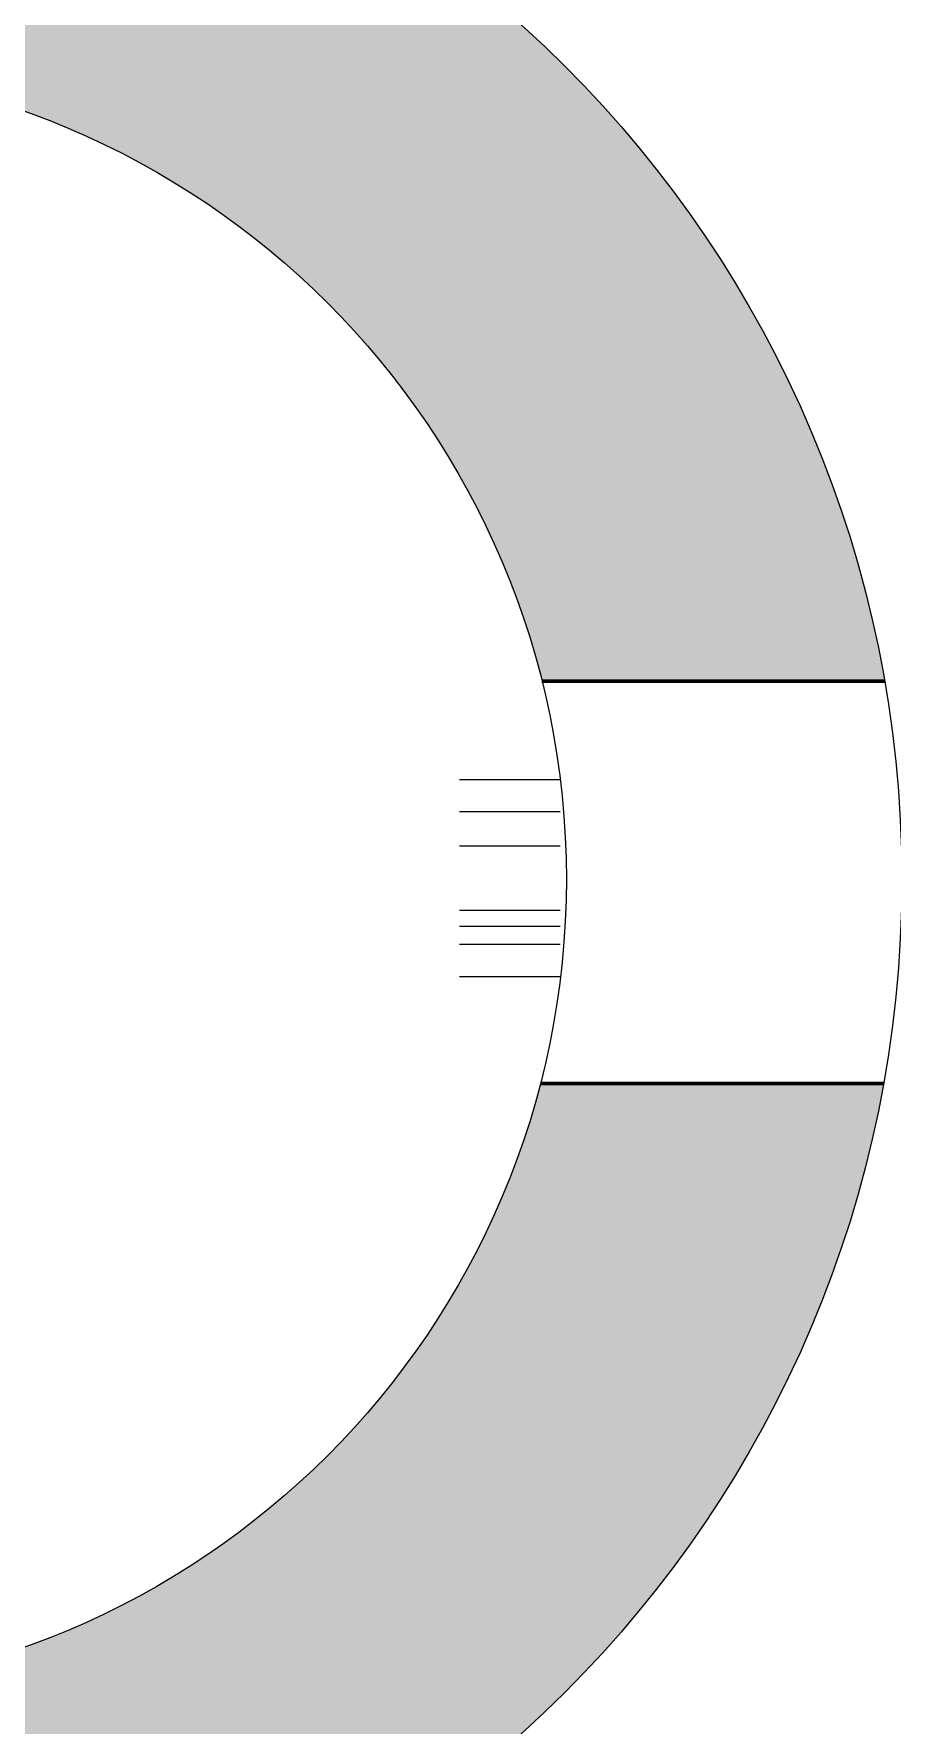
# Model space of a CAD drawing. Header units: millimetres. Extents: x 1.5 to 37.9, y -0.3 to 12.6.
# Drawn here: x 5.7695 to 5.8548, y 2.7631 to 2.9313 of the extents above; entities that cross this region are included whole.
import ezdxf

# ---------------------------------------------------------------- set-up
doc = ezdxf.new("R2010")
doc.units = ezdxf.units.MM
for name, color, linetype, lineweight in [('0.2', 6, 'Continuous', 15), ('0.3', 4, 'Continuous', 20), ('0.6', 1, 'Continuous', 60)]:
    doc.layers.add(name, color=color, linetype=linetype, lineweight=lineweight)

msp = doc.modelspace()

# ---------------------------------------------------------------- hatches: boundary and pattern name
at = {"layer": '0.6'}
h = msp.add_hatch(color=256, dxfattribs=at)
h.dxf.hatch_style = 1
h.paths.add_polyline_path([(5.721315849492544, 2.959849289793217, 0.08442303792866253), (5.685209697194823, 2.946906820422959), (5.683042577773845, 2.945655709138291, 0.2192200407517926), (5.628633139869004, 2.866917814162858), (5.662684311499147, 2.866917814162858, -0.2756914975755024), (5.721315849492543, 2.925775059092724)])
h.paths.add_polyline_path([(5.761315849492543, 2.959849289793217), (5.761315849492543, 2.925775059092724, -0.2756914975754993), (5.819947387485938, 2.866917814162858), (5.853998559116079, 2.866917814162858, 0.3153711810678587)])
h.paths.add_polyline_path([(5.853891314861775, 2.826917814162858), (5.819793624194705, 2.826917814162858, -0.27362447308956), (5.761315849492541, 2.768664510358074), (5.761315849492543, 2.734590279657582, 0.3138979233342074)])
h.paths.add_polyline_path([(5.66283807479038, 2.826917814162857), (5.62874038412331, 2.826917814162858, 0.1943121291490922), (5.674414384069157, 2.754431858053741), (5.694412291748489, 2.742886368780306, 0.06176384120838333), (5.721315849492543, 2.734590279657582), (5.721315849492543, 2.768664510358074, -0.273624473089554)])

# ---------------------------------------------------------------- linework, layer by layer
at = {"extrusion": (1, 0, 0)}
msp.add_lwpolyline([(2.871940695646727, 1.274661769330677), (2.871940601503201, 1.354661769338473)], dxfattribs=at)
at = {"layer": '0.2'}
for points in [[(5.821770055933384, 2.857121895454938), (5.811770055933383, 2.857121895454938)], [(5.821770055933384, 2.857121895454938), (5.811770055933383, 2.857121895454938)], [(5.821770055933384, 2.853911481949556), (5.811770055933383, 2.853911481949556)], [(5.821770055933384, 2.853911481949556), (5.811770055933383, 2.853911481949556)], [(5.821770055933384, 2.850525277176373), (5.811770055933383, 2.850525277176373)], [(5.821770055933384, 2.850525277176373), (5.811770055933383, 2.850525277176373)], [(5.821770055933384, 2.844104450165609), (5.811770055933383, 2.844104450165609)], [(5.821770055933384, 2.844104450165609), (5.811770055933383, 2.844104450165609)], [(5.821770055933384, 2.842533833114711), (5.811770055933383, 2.842533833114711)], [(5.821770055933384, 2.842533833114711), (5.811770055933383, 2.842533833114711)], [(5.821770055933384, 2.840718245392425), (5.811770055933383, 2.840718245392425)], [(5.821770055933384, 2.840718245392425), (5.811770055933383, 2.840718245392425)], [(5.821770055933384, 2.837507831887044), (5.811770055933383, 2.837507831887044)], [(5.821770055933384, 2.837507831887044), (5.811770055933383, 2.837507831887044)]]:
    msp.add_lwpolyline(points, dxfattribs=at)
at = {"layer": '0.2', "extrusion": (1, 0, 0)}
for points in [[(2.850525277176373, 1.185788597694724), (2.857121895454938, 1.178272972152768)], [(2.857121895454938, 1.178272972152768), (2.853911481949556, 1.168802320373484)], [(2.850525277176373, 1.215533640662125), (2.857121895454938, 1.20801801512017)], [(2.857121895454938, 1.20801801512017), (2.853911481949556, 1.198547363340886)], [(2.850525277176373, 1.185788597694724), (2.857121895454938, 1.178272972152768)], [(2.857121895454938, 1.178272972152768), (2.853911481949556, 1.168802320373484)], [(2.850525277176373, 1.215533640662125), (2.857121895454938, 1.20801801512017)], [(2.857121895454938, 1.20801801512017), (2.853911481949556, 1.198547363340886)], [(2.853911481949556, 1.168802320373484), (2.844104450165609, 1.166847294136155)], [(2.853911481949556, 1.198547363340886), (2.844104450165609, 1.196592337103557)], [(2.853911481949556, 1.168802320373484), (2.844104450165609, 1.166847294136155)], [(2.853911481949556, 1.198547363340886), (2.844104450165609, 1.196592337103557)], [(2.840718245392425, 1.183833571457395), (2.850525277176373, 1.185788597694724)], [(2.840718245392425, 1.213578614424796), (2.850525277176373, 1.215533640662125)], [(2.840718245392425, 1.183833571457395), (2.850525277176373, 1.185788597694724)], [(2.840718245392425, 1.213578614424796), (2.850525277176373, 1.215533640662125)], [(2.844104450165609, 1.166847294136155), (2.837507831887044, 1.17436291967811)], [(2.844104450165609, 1.196592337103557), (2.837507831887044, 1.204107962645512)], [(2.844104450165609, 1.166847294136155), (2.837507831887044, 1.17436291967811)], [(2.844104450165609, 1.196592337103557), (2.837507831887044, 1.204107962645512)], [(2.837507831887044, 1.17436291967811), (2.840718245392425, 1.183833571457395)], [(2.837507831887044, 1.204107962645512), (2.840718245392425, 1.213578614424796)], [(2.837507831887044, 1.17436291967811), (2.840718245392425, 1.183833571457395)], [(2.837507831887044, 1.204107962645512), (2.840718245392425, 1.213578614424796)]]:
    msp.add_lwpolyline(points, dxfattribs=at)
for points in [[(2.842533833114717, 1.179643105889007), (2.842470437628097, 1.17953626968223), (2.842408891722931, 1.179427074031939), (2.842349299337636, 1.179315551745537), (2.842291764633217, 1.179201740931337), (2.842236391692018, 1.179085685118258), (2.842183284201048, 1.178967433357306), (2.842132545120976, 1.178847040303106), (2.842084276342056, 1.178724566273782), (2.84203857832848, 1.178600077287558), (2.841995549752827, 1.178473645074566), (2.841955287122464, 1.17834534706244), (2.84191788439996, 1.178215266334452), (2.841883432619737, 1.178083491559094), (2.841852019503311, 1.17795011689021), (2.841823729075676, 1.177815241836996), (2.841798641285442, 1.177678971103434), (2.841776831631479, 1.17754141439695), (2.841758370798848, 1.177402686206406), (2.841743324306888, 1.177262905549761), (2.841731752172284, 1.177122195692075), (2.841723708589952, 1.176980683834811), (2.841719241634503, 1.17683850077769), (2.841718392984943, 1.176695780554651), (2.841721197675176, 1.176552660045754), (2.84172768387264, 1.176409278567166), (2.84173787268728, 1.176265777441591), (2.841751778012785, 1.176122299551779), (2.841769406401776, 1.175978988879943), (2.841790756976329, 1.17583599003612), (2.84181582137493, 1.175693447778625), (2.841844583736609, 1.175551506529917), (2.841877020722681, 1.175410309891229), (2.841913101576146, 1.175270000159365), (2.84195278821848, 1.175130717849095), (2.841996035383171, 1.174992601224479), (2.842042790785016, 1.174855785842424), (2.842092995323881, 1.174720404111612), (2.842146583321282, 1.174586584869808), (2.842203482787883, 1.174454452982341), (2.842263615719709, 1.174324128964334), (2.842326898420674, 1.174195728629004), (2.842393241848773, 1.174069362764078), (2.84246255198316, 1.173945136838063), (2.842534730209177, 1.173823150737821), (2.842609673718306, 1.173703498538557), (2.842687275919971, 1.173586268307007), (2.842767426862083, 1.173471541938322), (2.842850013657247, 1.173359395026777), (2.842934920911599, 1.173249896770156), (2.843022031153326, 1.173143109907381), (2.843111225258038, 1.173039090688637), (2.843202382868295, 1.172937888877025), (2.843295382804766, 1.172839547780525), (2.843390103466688, 1.172744104312836), (2.843486423219474, 1.172651589081506), (2.843584220767545, 1.172562026501558), (2.843683375510703, 1.172475434932761), (2.84378376788255, 1.172391826838529), (2.843885279669729, 1.172311208964401), (2.843987794310971, 1.172233582533993), (2.844091197175152, 1.172158943460309), (2.844195375817819, 1.172087282570268), (2.844300220215792, 1.17201858584037), (2.844405622979714, 1.171952834641444), (2.844512459186491, 1.171889439154824), (2.844621654836782, 1.171827893249658), (2.844733177123183, 1.171768300864364), (2.844846987937383, 1.171710766159944), (2.844963043750462, 1.171655393218745), (2.845081295511414, 1.171602285727775), (2.845201688565614, 1.171551546647703), (2.845324162594939, 1.171503277868783), (2.845448651581162, 1.171457579855208), (2.845575083794154, 1.171414551279555), (2.845703381806281, 1.171374288649191), (2.845833462534269, 1.171336885926687), (2.845965237309626, 1.171302434146464), (2.846098611978511, 1.171271021030038), (2.846233487031724, 1.171242730602403), (2.846369757765287, 1.17121764281217), (2.846507314471771, 1.171195833158206), (2.846646042662314, 1.171177372325575), (2.84678582331896, 1.171162325833615), (2.846926533176646, 1.171150753699012), (2.847068045033911, 1.17114271011668), (2.847210228091031, 1.171138243161229), (2.84735294831407, 1.17113739451167), (2.847496068822967, 1.171140199201903), (2.847639450301554, 1.171146685399367), (2.847782951427129, 1.171156874214007), (2.847926429316942, 1.171170779539512), (2.848069739988777, 1.171188407928503), (2.848212738832601, 1.171209758503056), (2.848355281090096, 1.171234822901657), (2.848497222338803, 1.171263585263336), (2.848638418977492, 1.171296022249408), (2.848778728709356, 1.171332103102873), (2.848918011019626, 1.171371789745207), (2.849056127644242, 1.171415036909898), (2.849192943026297, 1.171461792311743), (2.84932832475711, 1.171511996850608), (2.849462143998913, 1.171565584848009), (2.84959427588638, 1.17162248431461), (2.849724599904387, 1.171682617246436), (2.849853000239717, 1.171745899947401), (2.849979366104643, 1.1718122433755), (2.850103592030659, 1.171881553509887), (2.8502255781309, 1.171953731735904), (2.850345230330164, 1.172028675245033), (2.850462460561714, 1.172106277446698), (2.850577186930399, 1.17218642838881), (2.850689333841944, 1.172269015183974), (2.850798832098565, 1.172353922438325), (2.85090561896134, 1.172441032680053), (2.851009638180084, 1.172530226784765), (2.851110839991696, 1.172621384395022), (2.851209181088196, 1.172714384331493), (2.851304624555884, 1.172809104993416), (2.851397139787215, 1.172905424746201), (2.851486702367163, 1.173003222294273), (2.851573293935959, 1.17310237703743), (2.851656902030191, 1.173202769409277), (2.85173751990432, 1.173304281196456), (2.851815146334727, 1.173406795837697), (2.851889785408412, 1.173510198701879), (2.851961446298453, 1.173614377344546), (2.852030143028351, 1.173719221742519), (2.852095894227276, 1.17382462450644), (2.852159289713896, 1.173931460713219), (2.852220835619062, 1.174040656363508), (2.852280428004357, 1.174152178649911), (2.852337962708776, 1.17426598946411), (2.852393335649976, 1.174382045277189), (2.852446443140945, 1.174500297038142), (2.852497182221018, 1.174620690092341), (2.852545450999938, 1.174743164121665), (2.852591149013513, 1.174867653107889), (2.852634177589167, 1.174994085320881), (2.852674440219531, 1.175122383333008), (2.852711842942033, 1.175252464060996), (2.852746294722257, 1.175384238836353), (2.852777707838683, 1.175517613505237), (2.852805998266318, 1.175652488558451), (2.852831086056551, 1.175788759292014), (2.852852895710515, 1.175926315998497), (2.852871356543146, 1.176065044189041), (2.852886403035106, 1.176204824845687), (2.852897975169709, 1.176345534703373), (2.852906018752041, 1.176487046560638), (2.852910485707491, 1.176629229617757), (2.852911334357051, 1.176771949840797), (2.852908529666817, 1.176915070349693), (2.852902043469353, 1.177058451828281), (2.852891854654713, 1.177201952953856), (2.852877949329208, 1.177345430843669), (2.852860320940218, 1.177488741515504), (2.852838970365665, 1.177631740359328), (2.852813905967064, 1.177774282616822), (2.852785143605384, 1.17791622386553), (2.852752706619313, 1.178057420504219), (2.852716625765848, 1.178197730236083), (2.852676939123513, 1.178337012546353), (2.852633691958823, 1.178475129170969), (2.852586936556978, 1.178611944553024), (2.852536732018113, 1.178747326283836), (2.852483144020711, 1.17888114552564), (2.852426244554111, 1.179013277413107), (2.852366111622284, 1.179143601431114), (2.852302828921319, 1.179272001766444), (2.852236485493221, 1.17939836763137), (2.852167175358834, 1.179522593557385), (2.852094997132817, 1.179644579657627), (2.852020053623688, 1.179764231856891), (2.851942451422023, 1.179881462088441), (2.85186230047991, 1.179996188457125), (2.851779713684747, 1.180108335368671), (2.851694806430395, 1.180217833625292), (2.851607696188668, 1.180324620488067), (2.851518502083955, 1.18042863970681), (2.851427344473699, 1.180529841518422), (2.851334344537228, 1.180628182614923), (2.851239623875305, 1.180723626082611), (2.851143304122519, 1.180816141313942), (2.851045506574448, 1.180905703893889), (2.85094635183129, 1.180992295462686), (2.850845959459444, 1.181075903556918), (2.850744447672264, 1.181156521431046), (2.850641933031023, 1.181234147861454), (2.850538530166841, 1.181308786935138), (2.850434351524175, 1.181380447825179), (2.850329507126201, 1.181449144555078), (2.85022410436228, 1.181514895754003), (2.850117268155502, 1.181578291240623), (2.850008072505212, 1.181639837145789), (2.84989655021881, 1.181699429531084), (2.84978273940461, 1.181756964235503), (2.849666683591531, 1.181812337176703), (2.849548431830579, 1.181865444667672), (2.84942803877638, 1.181916183747745), (2.849305564747055, 1.181964452526665), (2.849181075760832, 1.18201015054024), (2.849054643547839, 1.182053179115893), (2.848926345535713, 1.182093441746258), (2.848796264807725, 1.182130844468761), (2.848664490032367, 1.182165296248984), (2.848531115363483, 1.18219670936541), (2.84839624031027, 1.182224999793045), (2.848259969576707, 1.182250087583278), (2.848122412870223, 1.182271897237242), (2.84798368467968, 1.182290358069873), (2.847843904023034, 1.182305404561833), (2.847703194165347, 1.182316976696436), (2.847561682308083, 1.182325020278768), (2.847419499250963, 1.182329487234218), (2.847276779027924, 1.182330335883778), (2.847133658519027, 1.182327531193544), (2.846990277040439, 1.18232104499608), (2.846846775914865, 1.182310856181441), (2.846703298025052, 1.182296950855936), (2.846559987353217, 1.182279322466945), (2.846416988509393, 1.182257971892392), (2.846274446251898, 1.182232907493791), (2.846132505003191, 1.182204145132111), (2.845991308364502, 1.18217170814604), (2.845850998632637, 1.182135627292575), (2.845711716322367, 1.182095940650241), (2.845573599697752, 1.18205269348555), (2.845436784315697, 1.182005938083705), (2.845301402584885, 1.18195573354484), (2.845167583343081, 1.181902145547438), (2.845035451455614, 1.181845246080838), (2.844905127437606, 1.181785113149011), (2.844776727102277, 1.181721830448047), (2.84465036123735, 1.181655487019948), (2.844526135311336, 1.181586176885561), (2.844404149211094, 1.181513998659544), (2.84428449701183, 1.181439055150415), (2.844167266780279, 1.18136145294875), (2.844052540411595, 1.181281302006638), (2.843940393500049, 1.181198715211474), (2.843830895243429, 1.181113807957122), (2.843724108380654, 1.181026697715394), (2.84362008916191, 1.180937503610682), (2.843518887350298, 1.180846346000426), (2.843420546253797, 1.180753346063955), (2.84332510278611, 1.180658625402032), (2.843232587554779, 1.180562305649246), (2.843143024974831, 1.180464508101175), (2.843056433406034, 1.180365353358017), (2.842972825311803, 1.18026496098617), (2.842892207437674, 1.180163449198991), (2.842814581007266, 1.18006093455775), (2.842739941933582, 1.179957531693568), (2.842668281043541, 1.179853353050901), (2.842599584313643, 1.179748508652929)], [(2.842533833114717, 1.209388148856409), (2.842470437628097, 1.209281312649631), (2.842408891722931, 1.20917211699934), (2.842349299337636, 1.209060594712939), (2.842291764633217, 1.208946783898739), (2.842236391692018, 1.20883072808566), (2.842183284201048, 1.208712476324708), (2.842132545120976, 1.208592083270508), (2.842084276342056, 1.208469609241184), (2.84203857832848, 1.20834512025496), (2.841995549752827, 1.208218688041968), (2.841955287122464, 1.208090390029842), (2.84191788439996, 1.207960309301854), (2.841883432619737, 1.207828534526496), (2.841852019503311, 1.207695159857612), (2.841823729075676, 1.207560284804398), (2.841798641285442, 1.207424014070835), (2.841776831631479, 1.207286457364352), (2.841758370798848, 1.207147729173808), (2.841743324306888, 1.207007948517163), (2.841731752172284, 1.206867238659476), (2.841723708589952, 1.206725726802212), (2.841719241634503, 1.206583543745092), (2.841718392984943, 1.206440823522053), (2.841721197675176, 1.206297703013156), (2.84172768387264, 1.206154321534568), (2.84173787268728, 1.206010820408993), (2.841751778012785, 1.205867342519181), (2.841769406401776, 1.205724031847345), (2.841790756976329, 1.205581033003522), (2.84181582137493, 1.205438490746026), (2.841844583736609, 1.205296549497319), (2.841877020722681, 1.20515535285863), (2.841913101576146, 1.205015043126766), (2.84195278821848, 1.204875760816496), (2.841996035383171, 1.204737644191881), (2.842042790785016, 1.204600828809825), (2.842092995323881, 1.204465447079013), (2.842146583321282, 1.204331627837209), (2.842203482787883, 1.204199495949742), (2.842263615719709, 1.204069171931735), (2.842326898420674, 1.203940771596406), (2.842393241848773, 1.203814405731479), (2.84246255198316, 1.203690179805464), (2.842534730209177, 1.203568193705223), (2.842609673718306, 1.203448541505958), (2.842687275919971, 1.203331311274408), (2.842767426862083, 1.203216584905723), (2.842850013657247, 1.203104437994178), (2.842934920911599, 1.202994939737557), (2.843022031153326, 1.202888152874782), (2.843111225258038, 1.202784133656039), (2.843202382868295, 1.202682931844427), (2.843295382804766, 1.202584590747926), (2.843390103466688, 1.202489147280238), (2.843486423219474, 1.202396632048907), (2.843584220767545, 1.202307069468959), (2.843683375510703, 1.202220477900162), (2.84378376788255, 1.202136869805931), (2.843885279669729, 1.202056251931802), (2.843987794310971, 1.201978625501394), (2.844091197175152, 1.201903986427711), (2.844195375817819, 1.201832325537669), (2.844300220215792, 1.201763628807771), (2.844405622979714, 1.201697877608846), (2.844512459186491, 1.201634482122226), (2.844621654836782, 1.20157293621706), (2.844733177123183, 1.201513343831765), (2.844846987937383, 1.201455809127346), (2.844963043750462, 1.201400436186146), (2.845081295511414, 1.201347328695177), (2.845201688565614, 1.201296589615104), (2.845324162594939, 1.201248320836184), (2.845448651581162, 1.201202622822609), (2.845575083794154, 1.201159594246956), (2.845703381806281, 1.201119331616592), (2.845833462534269, 1.201081928894089), (2.845965237309626, 1.201047477113865), (2.846098611978511, 1.201016063997439), (2.846233487031724, 1.200987773569804), (2.846369757765287, 1.200962685779571), (2.846507314471771, 1.200940876125607), (2.846646042662314, 1.200922415292976), (2.84678582331896, 1.200907368801017), (2.846926533176646, 1.200895796666413), (2.847068045033911, 1.200887753084081), (2.847210228091031, 1.200883286128631), (2.84735294831407, 1.200882437479072), (2.847496068822967, 1.200885242169305), (2.847639450301554, 1.200891728366769), (2.847782951427129, 1.200901917181408), (2.847926429316942, 1.200915822506914), (2.848069739988777, 1.200933450895905), (2.848212738832601, 1.200954801470458), (2.848355281090096, 1.200979865869058), (2.848497222338803, 1.201008628230738), (2.848638418977492, 1.20104106521681), (2.848778728709356, 1.201077146070274), (2.848918011019626, 1.201116832712609), (2.849056127644242, 1.201160079877299), (2.849192943026297, 1.201206835279145), (2.84932832475711, 1.20125703981801), (2.849462143998913, 1.201310627815411), (2.84959427588638, 1.201367527282011), (2.849724599904387, 1.201427660213838), (2.849853000239717, 1.201490942914803), (2.849979366104643, 1.201557286342901), (2.850103592030659, 1.201626596477288), (2.8502255781309, 1.201698774703305), (2.850345230330164, 1.201773718212434), (2.850462460561714, 1.201851320414099), (2.850577186930399, 1.201931471356211), (2.850689333841944, 1.202014058151375), (2.850798832098565, 1.202098965405727), (2.85090561896134, 1.202186075647455), (2.851009638180084, 1.202275269752167), (2.851110839991696, 1.202366427362423), (2.851209181088196, 1.202459427298894), (2.851304624555884, 1.202554147960817), (2.851397139787215, 1.202650467713603), (2.851486702367163, 1.202748265261674), (2.851573293935959, 1.202847420004832), (2.851656902030191, 1.202947812376679), (2.85173751990432, 1.203049324163858), (2.851815146334727, 1.203151838805099), (2.851889785408412, 1.203255241669281), (2.851961446298453, 1.203359420311948), (2.852030143028351, 1.203464264709921), (2.852095894227276, 1.203569667473842), (2.852159289713896, 1.20367650368062), (2.852220835619062, 1.20378569933091), (2.852280428004357, 1.203897221617312), (2.852337962708776, 1.204011032431511), (2.852393335649976, 1.204127088244591), (2.852446443140945, 1.204245340005543), (2.852497182221018, 1.204365733059742), (2.852545450999938, 1.204488207089067), (2.852591149013513, 1.204612696075291), (2.852634177589167, 1.204739128288283), (2.852674440219531, 1.204867426300409), (2.852711842942033, 1.204997507028397), (2.852746294722257, 1.205129281803755), (2.852777707838683, 1.205262656472639), (2.852805998266318, 1.205397531525852), (2.852831086056551, 1.205533802259416), (2.852852895710515, 1.205671358965899), (2.852871356543146, 1.205810087156443), (2.852886403035106, 1.205949867813088), (2.852897975169709, 1.206090577670775), (2.852906018752041, 1.206232089528039), (2.852910485707491, 1.206374272585159), (2.852911334357051, 1.206516992808199), (2.852908529666817, 1.206660113317095), (2.852902043469353, 1.206803494795683), (2.852891854654713, 1.206946995921258), (2.852877949329208, 1.207090473811071), (2.852860320940218, 1.207233784482906), (2.852838970365665, 1.207376783326729), (2.852813905967064, 1.207519325584224), (2.852785143605384, 1.207661266832932), (2.852752706619313, 1.207802463471621), (2.852716625765848, 1.207942773203485), (2.852676939123513, 1.208082055513755), (2.852633691958823, 1.208220172138371), (2.852586936556978, 1.208356987520426), (2.852536732018113, 1.208492369251238), (2.852483144020711, 1.208626188493042), (2.852426244554111, 1.208758320380509), (2.852366111622284, 1.208888644398515), (2.852302828921319, 1.209017044733845), (2.852236485493221, 1.209143410598772), (2.852167175358834, 1.209267636524787), (2.852094997132817, 1.209389622625028), (2.852020053623688, 1.209509274824293), (2.851942451422023, 1.209626505055843), (2.85186230047991, 1.209741231424527), (2.851779713684747, 1.209853378336073), (2.851694806430395, 1.209962876592694), (2.851607696188668, 1.210069663455468), (2.851518502083955, 1.210173682674212), (2.851427344473699, 1.210274884485824), (2.851334344537228, 1.210373225582325), (2.851239623875305, 1.210468669050013), (2.851143304122519, 1.210561184281343), (2.851045506574448, 1.210650746861291), (2.85094635183129, 1.210737338430088), (2.850845959459444, 1.21082094652432), (2.850744447672264, 1.210901564398448), (2.850641933031023, 1.210979190828856), (2.850538530166841, 1.21105382990254), (2.850434351524175, 1.211125490792581), (2.850329507126201, 1.211194187522479), (2.85022410436228, 1.211259938721405), (2.850117268155502, 1.211323334208025), (2.850008072505212, 1.21138488011319), (2.84989655021881, 1.211444472498485), (2.84978273940461, 1.211502007202904), (2.849666683591531, 1.211557380144104), (2.849548431830579, 1.211610487635074), (2.84942803877638, 1.211661226715146), (2.849305564747055, 1.211709495494066), (2.849181075760832, 1.211755193507642), (2.849054643547839, 1.211798222083295), (2.848926345535713, 1.211838484713659), (2.848796264807725, 1.211875887436162), (2.848664490032367, 1.211910339216385), (2.848531115363483, 1.211941752332812), (2.84839624031027, 1.211970042760447), (2.848259969576707, 1.21199513055068), (2.848122412870223, 1.212016940204643), (2.84798368467968, 1.212035401037275), (2.847843904023034, 1.212050447529235), (2.847703194165347, 1.212062019663838), (2.847561682308083, 1.21207006324617), (2.847419499250963, 1.21207453020162), (2.847276779027924, 1.21207537885118), (2.847133658519027, 1.212072574160946), (2.846990277040439, 1.212066087963482), (2.846846775914865, 1.212055899148842), (2.846703298025052, 1.212041993823337), (2.846559987353217, 1.212024365434346), (2.846416988509393, 1.212003014859793), (2.846274446251898, 1.211977950461192), (2.846132505003191, 1.211949188099513), (2.845991308364502, 1.211916751113441), (2.845850998632637, 1.211880670259976), (2.845711716322367, 1.211840983617642), (2.845573599697752, 1.211797736452952), (2.845436784315697, 1.211750981051106), (2.845301402584885, 1.211700776512241), (2.845167583343081, 1.211647188514839), (2.845035451455614, 1.211590289048239), (2.844905127437606, 1.211530156116413), (2.844776727102277, 1.211466873415449), (2.84465036123735, 1.21140052998735), (2.844526135311336, 1.211331219852963), (2.844404149211094, 1.211259041626946), (2.84428449701183, 1.211184098117817), (2.844167266780279, 1.211106495916151), (2.844052540411595, 1.211026344974039), (2.843940393500049, 1.210943758178876), (2.843830895243429, 1.210858850924524), (2.843724108380654, 1.210771740682796), (2.84362008916191, 1.210682546578084), (2.843518887350298, 1.210591388967828), (2.843420546253797, 1.210498389031357), (2.84332510278611, 1.210403668369434), (2.843232587554779, 1.210307348616648), (2.843143024974831, 1.210209551068577), (2.843056433406034, 1.210110396325419), (2.842972825311803, 1.210010003953572), (2.842892207437674, 1.209908492166392), (2.842814581007266, 1.209805977525151), (2.842739941933582, 1.20970257466097), (2.842668281043541, 1.209598396018303), (2.842599584313643, 1.20949355162033)], [(2.842533833114724, 1.179643105889018), (2.842470437628104, 1.179536269682241), (2.842408891722938, 1.17942707403195), (2.842349299337644, 1.179315551745549), (2.842291764633225, 1.179201740931349), (2.842236391692025, 1.179085685118269), (2.842183284201055, 1.178967433357317), (2.842132545120983, 1.178847040303117), (2.842084276342063, 1.178724566273794), (2.842038578328488, 1.17860007728757), (2.841995549752835, 1.178473645074577), (2.841955287122471, 1.178345347062451), (2.841917884399968, 1.178215266334463), (2.841883432619744, 1.178083491559105), (2.841852019503318, 1.177950116890221), (2.841823729075683, 1.177815241837008), (2.84179864128545, 1.177678971103445), (2.841776831631486, 1.177541414396961), (2.841758370798855, 1.177402686206418), (2.841743324306895, 1.177262905549773), (2.841731752172291, 1.177122195692086), (2.84172370858996, 1.176980683834822), (2.84171924163451, 1.176838500777701), (2.84171839298495, 1.176695780554662), (2.841721197675183, 1.176552660045765), (2.841727683872648, 1.176409278567178), (2.841737872687288, 1.176265777441603), (2.841751778012793, 1.17612229955179), (2.841769406401783, 1.175978988879955), (2.841790756976336, 1.175835990036131), (2.841815821374937, 1.175693447778636), (2.841844583736617, 1.175551506529929), (2.841877020722688, 1.17541030989124), (2.841913101576153, 1.175270000159376), (2.841952788218487, 1.175130717849106), (2.841996035383178, 1.17499260122449), (2.842042790785023, 1.174855785842435), (2.842092995323888, 1.174720404111623), (2.84214658332129, 1.174586584869819), (2.842203482787891, 1.174454452982352), (2.842263615719717, 1.174324128964345), (2.842326898420681, 1.174195728629016), (2.84239324184878, 1.174069362764089), (2.842462551983167, 1.173945136838074), (2.842534730209184, 1.173823150737833), (2.842609673718313, 1.173703498538568), (2.842687275919979, 1.173586268307018), (2.84276742686209, 1.173471541938333), (2.842850013657254, 1.173359395026788), (2.842934920911606, 1.173249896770167), (2.843022031153333, 1.173143109907392), (2.843111225258045, 1.173039090688648), (2.843202382868302, 1.172937888877036), (2.843295382804773, 1.172839547780536), (2.843390103466696, 1.172744104312848), (2.843486423219482, 1.172651589081517), (2.843584220767553, 1.172562026501569), (2.84368337551071, 1.172475434932773), (2.843783767882558, 1.172391826838541), (2.843885279669737, 1.172311208964412), (2.843987794310978, 1.172233582534004), (2.84409119717516, 1.172158943460321), (2.844195375817826, 1.172087282570279), (2.844300220215799, 1.172018585840381), (2.844405622979721, 1.171952834641455), (2.844512459186499, 1.171889439154836), (2.844621654836789, 1.17182789324967), (2.844733177123191, 1.171768300864375), (2.844846987937391, 1.171710766159956), (2.844963043750469, 1.171655393218756), (2.845081295511422, 1.171602285727787), (2.845201688565621, 1.171551546647714), (2.845324162594946, 1.171503277868794), (2.845448651581169, 1.171457579855219), (2.845575083794162, 1.171414551279566), (2.845703381806288, 1.171374288649202), (2.845833462534276, 1.171336885926698), (2.845965237309634, 1.171302434146475), (2.846098611978518, 1.171271021030049), (2.846233487031732, 1.171242730602414), (2.846369757765295, 1.171217642812181), (2.846507314471778, 1.171195833158217), (2.846646042662321, 1.171177372325586), (2.846785823318967, 1.171162325833627), (2.846926533176654, 1.171150753699023), (2.847068045033918, 1.171142710116691), (2.847210228091038, 1.171138243161241), (2.847352948314077, 1.171137394511682), (2.847496068822974, 1.171140199201915), (2.847639450301562, 1.171146685399379), (2.847782951427136, 1.171156874214018), (2.847926429316949, 1.171170779539524), (2.848069739988785, 1.171188407928514), (2.848212738832608, 1.171209758503067), (2.848355281090103, 1.171234822901668), (2.848497222338811, 1.171263585263348), (2.8486384189775, 1.171296022249419), (2.848778728709363, 1.171332103102884), (2.848918011019634, 1.171371789745219), (2.849056127644249, 1.171415036909909), (2.849192943026305, 1.171461792311755), (2.849328324757117, 1.171511996850619), (2.84946214399892, 1.171565584848021), (2.849594275886387, 1.171622484314621), (2.849724599904394, 1.171682617246447), (2.849853000239724, 1.171745899947413), (2.84997936610465, 1.171812243375511), (2.850103592030666, 1.171881553509899), (2.850225578130907, 1.171953731735915), (2.850345230330172, 1.172028675245044), (2.850462460561722, 1.172106277446709), (2.850577186930406, 1.172186428388821), (2.850689333841952, 1.172269015183985), (2.850798832098572, 1.172353922438337), (2.850905618961347, 1.172441032680064), (2.851009638180091, 1.172530226784777), (2.851110839991703, 1.172621384395033), (2.851209181088203, 1.172714384331504), (2.851304624555892, 1.172809104993427), (2.851397139787222, 1.172905424746213), (2.85148670236717, 1.173003222294284), (2.851573293935967, 1.173102377037442), (2.851656902030198, 1.173202769409289), (2.851737519904327, 1.173304281196468), (2.851815146334735, 1.173406795837709), (2.851889785408419, 1.17351019870189), (2.85196144629846, 1.173614377344557), (2.852030143028359, 1.17371922174253), (2.852095894227284, 1.173824624506452), (2.852159289713903, 1.17393146071323), (2.852220835619069, 1.17404065636352), (2.852280428004364, 1.174152178649922), (2.852337962708784, 1.174265989464121), (2.852393335649983, 1.1743820452772), (2.852446443140953, 1.174500297038153), (2.852497182221025, 1.174620690092352), (2.852545450999945, 1.174743164121677), (2.852591149013521, 1.1748676531079), (2.852634177589174, 1.174994085320892), (2.852674440219538, 1.175122383333019), (2.852711842942041, 1.175252464061007), (2.852746294722265, 1.175384238836364), (2.85277770783869, 1.175517613505249), (2.852805998266325, 1.175652488558462), (2.852831086056559, 1.175788759292026), (2.852852895710522, 1.175926315998509), (2.852871356543153, 1.176065044189052), (2.852886403035113, 1.176204824845698), (2.852897975169717, 1.176345534703385), (2.852906018752048, 1.176487046560649), (2.852910485707499, 1.176629229617769), (2.852911334357058, 1.176771949840808), (2.852908529666825, 1.176915070349705), (2.85290204346936, 1.177058451828292), (2.852891854654721, 1.177201952953867), (2.852877949329216, 1.17734543084368), (2.852860320940225, 1.177488741515515), (2.852838970365672, 1.177631740359339), (2.852813905967071, 1.177774282616834), (2.852785143605391, 1.177916223865541), (2.85275270661932, 1.17805742050423), (2.852716625765855, 1.178197730236094), (2.852676939123521, 1.178337012546365), (2.85263369195883, 1.17847512917098), (2.852586936556985, 1.178611944553035), (2.85253673201812, 1.178747326283847), (2.852483144020718, 1.178881145525651), (2.852426244554118, 1.179013277413118), (2.852366111622291, 1.179143601431125), (2.852302828921327, 1.179272001766455), (2.852236485493228, 1.179398367631382), (2.852167175358841, 1.179522593557397), (2.852094997132824, 1.179644579657638), (2.852020053623695, 1.179764231856903), (2.85194245142203, 1.179881462088453), (2.851862300479918, 1.179996188457137), (2.851779713684754, 1.180108335368683), (2.851694806430403, 1.180217833625303), (2.851607696188675, 1.180324620488078), (2.851518502083963, 1.180428639706822), (2.851427344473706, 1.180529841518434), (2.851334344537235, 1.180628182614934), (2.851239623875312, 1.180723626082622), (2.851143304122527, 1.180816141313953), (2.851045506574455, 1.180905703893901), (2.850946351831297, 1.180992295462697), (2.850845959459451, 1.181075903556929), (2.850744447672271, 1.181156521431058), (2.85064193303103, 1.181234147861465), (2.850538530166848, 1.18130878693515), (2.850434351524182, 1.181380447825191), (2.850329507126209, 1.181449144555089), (2.850224104362287, 1.181514895754015), (2.85011726815551, 1.181578291240635), (2.850008072505219, 1.1816398371458), (2.849896550218817, 1.181699429531095), (2.849782739404618, 1.181756964235514), (2.849666683591539, 1.181812337176714), (2.849548431830586, 1.181865444667684), (2.849428038776387, 1.181916183747756), (2.849305564747063, 1.181964452526676), (2.849181075760839, 1.182010150540251), (2.849054643547847, 1.182053179115905), (2.84892634553572, 1.182093441746269), (2.848796264807732, 1.182130844468772), (2.848664490032375, 1.182165296248995), (2.84853111536349, 1.182196709365422), (2.848396240310277, 1.182224999793057), (2.848259969576714, 1.18225008758329), (2.84812241287023, 1.182271897237253), (2.847983684679687, 1.182290358069884), (2.847843904023041, 1.182305404561844), (2.847703194165355, 1.182316976696448), (2.847561682308091, 1.18232502027878), (2.84741949925097, 1.18232948723423), (2.847276779027931, 1.182330335883789), (2.847133658519034, 1.182327531193555), (2.846990277040446, 1.182321044996092), (2.846846775914872, 1.182310856181452), (2.846703298025059, 1.182296950855947), (2.846559987353224, 1.182279322466956), (2.846416988509401, 1.182257971892403), (2.846274446251905, 1.182232907493802), (2.846132505003198, 1.182204145132123), (2.845991308364509, 1.182171708146051), (2.845850998632645, 1.182135627292586), (2.845711716322375, 1.182095940650252), (2.845573599697759, 1.182052693485562), (2.845436784315704, 1.182005938083716), (2.845301402584892, 1.181955733544851), (2.845167583343088, 1.181902145547449), (2.845035451455621, 1.181845246080849), (2.844905127437614, 1.181785113149023), (2.844776727102284, 1.181721830448058), (2.844650361237357, 1.181655487019959), (2.844526135311343, 1.181586176885572), (2.844404149211102, 1.181513998659556), (2.844284497011837, 1.181439055150427), (2.844167266780287, 1.181361452948761), (2.844052540411603, 1.181281302006649), (2.843940393500057, 1.181198715211486), (2.843830895243436, 1.181113807957134), (2.843724108380661, 1.181026697715406), (2.843620089161917, 1.180937503610693), (2.843518887350305, 1.180846346000437), (2.843420546253805, 1.180753346063967), (2.843325102786117, 1.180658625402043), (2.843232587554786, 1.180562305649257), (2.843143024974838, 1.180464508101186), (2.843056433406042, 1.180365353358028), (2.84297282531181, 1.180264960986182), (2.842892207437681, 1.180163449199002), (2.842814581007274, 1.180060934557761), (2.842739941933589, 1.17995753169358), (2.842668281043548, 1.179853353050913), (2.84259958431365, 1.17974850865294)], [(2.842533833114724, 1.20938814885642), (2.842470437628104, 1.209281312649642), (2.842408891722938, 1.209172116999352), (2.842349299337644, 1.20906059471295), (2.842291764633225, 1.20894678389875), (2.842236391692025, 1.208830728085671), (2.842183284201055, 1.208712476324719), (2.842132545120983, 1.208592083270519), (2.842084276342063, 1.208469609241195), (2.842038578328488, 1.208345120254972), (2.841995549752835, 1.208218688041979), (2.841955287122471, 1.208090390029853), (2.841917884399968, 1.207960309301865), (2.841883432619744, 1.207828534526507), (2.841852019503318, 1.207695159857623), (2.841823729075683, 1.20756028480441), (2.84179864128545, 1.207424014070847), (2.841776831631486, 1.207286457364363), (2.841758370798855, 1.20714772917382), (2.841743324306895, 1.207007948517174), (2.841731752172291, 1.206867238659487), (2.84172370858996, 1.206725726802224), (2.84171924163451, 1.206583543745103), (2.84171839298495, 1.206440823522064), (2.841721197675183, 1.206297703013167), (2.841727683872648, 1.206154321534579), (2.841737872687288, 1.206010820409004), (2.841751778012793, 1.205867342519192), (2.841769406401783, 1.205724031847357), (2.841790756976336, 1.205581033003533), (2.841815821374937, 1.205438490746038), (2.841844583736617, 1.205296549497331), (2.841877020722688, 1.205155352858642), (2.841913101576153, 1.205015043126777), (2.841952788218487, 1.204875760816507), (2.841996035383178, 1.204737644191892), (2.842042790785023, 1.204600828809837), (2.842092995323888, 1.204465447079024), (2.84214658332129, 1.20433162783722), (2.842203482787891, 1.204199495949753), (2.842263615719717, 1.204069171931746), (2.842326898420681, 1.203940771596417), (2.84239324184878, 1.20381440573149), (2.842462551983167, 1.203690179805476), (2.842534730209184, 1.203568193705234), (2.842609673718313, 1.203448541505969), (2.842687275919979, 1.203331311274419), (2.84276742686209, 1.203216584905735), (2.842850013657254, 1.20310443799419), (2.842934920911606, 1.202994939737569), (2.843022031153333, 1.202888152874793), (2.843111225258045, 1.20278413365605), (2.843202382868302, 1.202682931844438), (2.843295382804773, 1.202584590747938), (2.843390103466696, 1.202489147280249), (2.843486423219482, 1.202396632048919), (2.843584220767553, 1.202307069468971), (2.84368337551071, 1.202220477900174), (2.843783767882558, 1.202136869805942), (2.843885279669737, 1.202056251931813), (2.843987794310978, 1.201978625501406), (2.84409119717516, 1.201903986427722), (2.844195375817826, 1.20183232553768), (2.844300220215799, 1.201763628807782), (2.844405622979721, 1.201697877608857), (2.844512459186499, 1.201634482122237), (2.844621654836789, 1.201572936217071), (2.844733177123191, 1.201513343831777), (2.844846987937391, 1.201455809127357), (2.844963043750469, 1.201400436186157), (2.845081295511422, 1.201347328695188), (2.845201688565621, 1.201296589615116), (2.845324162594946, 1.201248320836195), (2.845448651581169, 1.20120262282262), (2.845575083794162, 1.201159594246967), (2.845703381806288, 1.201119331616603), (2.845833462534276, 1.2010819288941), (2.845965237309634, 1.201047477113876), (2.846098611978518, 1.20101606399745), (2.846233487031732, 1.200987773569815), (2.846369757765295, 1.200962685779582), (2.846507314471778, 1.200940876125618), (2.846646042662321, 1.200922415292988), (2.846785823318967, 1.200907368801028), (2.846926533176654, 1.200895796666424), (2.847068045033918, 1.200887753084093), (2.847210228091038, 1.200883286128642), (2.847352948314077, 1.200882437479083), (2.847496068822974, 1.200885242169316), (2.847639450301562, 1.20089172836678), (2.847782951427136, 1.20090191718142), (2.847926429316949, 1.200915822506925), (2.848069739988785, 1.200933450895916), (2.848212738832608, 1.200954801470469), (2.848355281090103, 1.20097986586907), (2.848497222338811, 1.201008628230749), (2.8486384189775, 1.201041065216821), (2.848778728709363, 1.201077146070285), (2.848918011019634, 1.20111683271262), (2.849056127644249, 1.201160079877311), (2.849192943026305, 1.201206835279156), (2.849328324757117, 1.201257039818021), (2.84946214399892, 1.201310627815422), (2.849594275886387, 1.201367527282023), (2.849724599904394, 1.201427660213849), (2.849853000239724, 1.201490942914814), (2.84997936610465, 1.201557286342913), (2.850103592030666, 1.2016265964773), (2.850225578130907, 1.201698774703317), (2.850345230330172, 1.201773718212445), (2.850462460561722, 1.201851320414111), (2.850577186930406, 1.201931471356223), (2.850689333841952, 1.202014058151387), (2.850798832098572, 1.202098965405738), (2.850905618961347, 1.202186075647466), (2.851009638180091, 1.202275269752178), (2.851110839991703, 1.202366427362435), (2.851209181088203, 1.202459427298906), (2.851304624555892, 1.202554147960828), (2.851397139787222, 1.202650467713614), (2.85148670236717, 1.202748265261685), (2.851573293935967, 1.202847420004843), (2.851656902030198, 1.20294781237669), (2.851737519904327, 1.203049324163869), (2.851815146334735, 1.20315183880511), (2.851889785408419, 1.203255241669292), (2.85196144629846, 1.203359420311959), (2.852030143028359, 1.203464264709932), (2.852095894227284, 1.203569667473853), (2.852159289713903, 1.203676503680631), (2.852220835619069, 1.203785699330921), (2.852280428004364, 1.203897221617323), (2.852337962708784, 1.204011032431523), (2.852393335649983, 1.204127088244602), (2.852446443140953, 1.204245340005554), (2.852497182221025, 1.204365733059754), (2.852545450999945, 1.204488207089078), (2.852591149013521, 1.204612696075302), (2.852634177589174, 1.204739128288294), (2.852674440219538, 1.20486742630042), (2.852711842942041, 1.204997507028409), (2.852746294722265, 1.205129281803766), (2.85277770783869, 1.20526265647265), (2.852805998266325, 1.205397531525864), (2.852831086056559, 1.205533802259427), (2.852852895710522, 1.20567135896591), (2.852871356543153, 1.205810087156454), (2.852886403035113, 1.2059498678131), (2.852897975169717, 1.206090577670786), (2.852906018752048, 1.20623208952805), (2.852910485707499, 1.20637427258517), (2.852911334357058, 1.20651699280821), (2.852908529666825, 1.206660113317106), (2.85290204346936, 1.206803494795694), (2.852891854654721, 1.206946995921269), (2.852877949329216, 1.207090473811082), (2.852860320940225, 1.207233784482917), (2.852838970365672, 1.207376783326741), (2.852813905967071, 1.207519325584236), (2.852785143605391, 1.207661266832943), (2.85275270661932, 1.207802463471632), (2.852716625765855, 1.207942773203496), (2.852676939123521, 1.208082055513766), (2.85263369195883, 1.208220172138382), (2.852586936556985, 1.208356987520437), (2.85253673201812, 1.208492369251249), (2.852483144020718, 1.208626188493053), (2.852426244554118, 1.20875832038052), (2.852366111622291, 1.208888644398527), (2.852302828921327, 1.209017044733857), (2.852236485493228, 1.209143410598783), (2.852167175358841, 1.209267636524798), (2.852094997132824, 1.209389622625039), (2.852020053623695, 1.209509274824304), (2.85194245142203, 1.209626505055854), (2.851862300479918, 1.209741231424538), (2.851779713684754, 1.209853378336084), (2.851694806430403, 1.209962876592705), (2.851607696188675, 1.210069663455479), (2.851518502083963, 1.210173682674223), (2.851427344473706, 1.210274884485835), (2.851334344537235, 1.210373225582336), (2.851239623875312, 1.210468669050024), (2.851143304122527, 1.210561184281354), (2.851045506574455, 1.210650746861303), (2.850946351831297, 1.210737338430099), (2.850845959459451, 1.210820946524331), (2.850744447672271, 1.21090156439846), (2.85064193303103, 1.210979190828867), (2.850538530166848, 1.211053829902551), (2.850434351524182, 1.211125490792592), (2.850329507126209, 1.211194187522491), (2.850224104362287, 1.211259938721416), (2.85011726815551, 1.211323334208036), (2.850008072505219, 1.211384880113202), (2.849896550218817, 1.211444472498497), (2.849782739404618, 1.211502007202916), (2.849666683591539, 1.211557380144115), (2.849548431830586, 1.211610487635085), (2.849428038776387, 1.211661226715157), (2.849305564747063, 1.211709495494078), (2.849181075760839, 1.211755193507653), (2.849054643547847, 1.211798222083307), (2.84892634553572, 1.21183848471367), (2.848796264807732, 1.211875887436173), (2.848664490032375, 1.211910339216397), (2.84853111536349, 1.211941752332823), (2.848396240310277, 1.211970042760458), (2.848259969576714, 1.211995130550691), (2.84812241287023, 1.212016940204655), (2.847983684679687, 1.212035401037286), (2.847843904023041, 1.212050447529246), (2.847703194165355, 1.212062019663849), (2.847561682308091, 1.212070063246181), (2.84741949925097, 1.212074530201631), (2.847276779027931, 1.212075378851191), (2.847133658519034, 1.212072574160957), (2.846990277040446, 1.212066087963493), (2.846846775914872, 1.212055899148853), (2.846703298025059, 1.212041993823348), (2.846559987353224, 1.212024365434358), (2.846416988509401, 1.212003014859804), (2.846274446251905, 1.211977950461204), (2.846132505003198, 1.211949188099524), (2.845991308364509, 1.211916751113452), (2.845850998632645, 1.211880670259988), (2.845711716322375, 1.211840983617654), (2.845573599697759, 1.211797736452963), (2.845436784315704, 1.211750981051118), (2.845301402584892, 1.211700776512253), (2.845167583343088, 1.211647188514851), (2.845035451455621, 1.21159028904825), (2.844905127437614, 1.211530156116424), (2.844776727102284, 1.21146687341546), (2.844650361237357, 1.211400529987361), (2.844526135311343, 1.211331219852974), (2.844404149211102, 1.211259041626957), (2.844284497011837, 1.211184098117828), (2.844167266780287, 1.211106495916163), (2.844052540411603, 1.211026344974051), (2.843940393500057, 1.210943758178887), (2.843830895243436, 1.210858850924535), (2.843724108380661, 1.210771740682808), (2.843620089161917, 1.210682546578095), (2.843518887350305, 1.210591388967839), (2.843420546253805, 1.210498389031368), (2.843325102786117, 1.210403668369445), (2.843232587554786, 1.210307348616659), (2.843143024974838, 1.210209551068588), (2.843056433406042, 1.21011039632543), (2.84297282531181, 1.210010003953583), (2.842892207437681, 1.209908492166404), (2.842814581007274, 1.209805977525163), (2.842739941933589, 1.209702574660981), (2.842668281043548, 1.209598396018314), (2.84259958431365, 1.209493551620341)]]:
    msp.add_lwpolyline(points, close=True, dxfattribs=at)
at = {"layer": '0.3'}
for radius in [0.1143914569005112, 0.08106128009676201]:
    msp.add_circle((5.741315849492542, 2.847219784725399, 1.178272972152768), radius, dxfattribs=at)
at = {"layer": '0.6'}
for p, q in [((5.819947387485938, 2.866917814162858, 1.999766143864101), (5.853998559116079, 2.866917814162858, 1.999766143864101)), ((5.819793624194705, 2.826917814162858, 1.999766143864101), (5.853891314861775, 2.826917814162858, 1.999766143864101))]:
    msp.add_line(p, q, dxfattribs=at)

doc.saveas('drawing.dxf')
